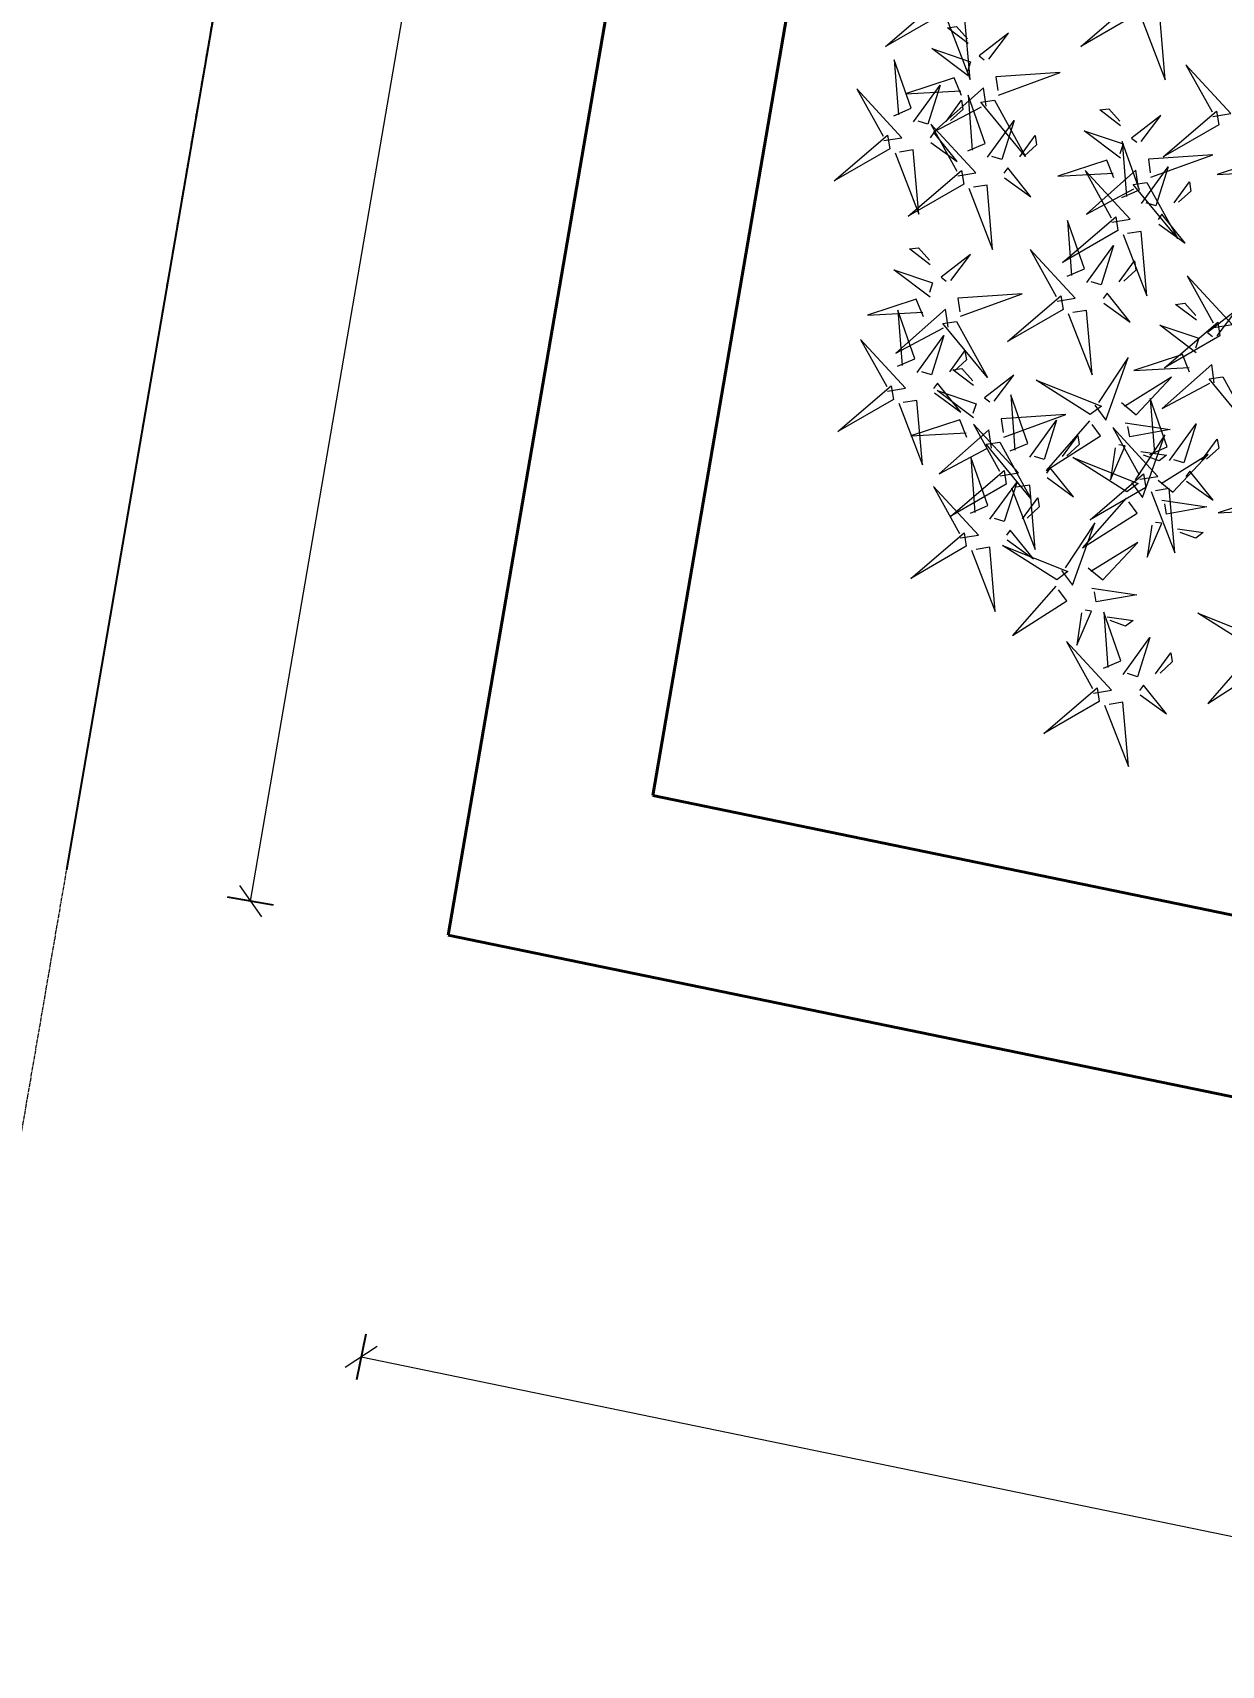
# Model space of a CAD drawing. Header units: millimetres. Extents: x 19543921 to 20171754, y -3528062 to -3222959.
# Drawn here: x 19579113 to 19580648, y -3300217 to -3298107 of the extents above; entities that cross this region are included whole.
import ezdxf

# ---------------------------------------------------------------- set-up
doc = ezdxf.new("R2010")
doc.units = ezdxf.units.MM
doc.header["$MEASUREMENT"] = 0
doc.header["$PDMODE"] = 35
doc.linetypes.add('CENTER2', pattern=[28.575, 19.05, -3.175, 3.175, -3.175])
doc.layers.get('Defpoints').update_dxf_attribs({"color": 169})
for name, color, linetype, lineweight in [('CENTER LINE', 40, 'CENTER2', 15), ('Dimension', 4, 'Continuous', 9), ('PLANTS', 3, 'Continuous', 13), ('site', 96, 'Continuous', 40)]:
    doc.layers.add(name, color=color, linetype=linetype, lineweight=lineweight)
doc.styles.add('ordinary', font='arial.ttf')
doc.dimstyles.new('Copy of outer dimension', dxfattribs={"dimtxt": 65, "dimasz": 35, "dimexe": 30, "dimexo": 150, "dimgap": 50, "dimtad": 1, "dimdec": 0, "dimrnd": 5, "dimzin": 12, "dimdsep": 46, "dimtxsty": 'ordinary', "dimblk1": 'OBLIQUE', "dimblk2": 'OBLIQUE', "dimsah": 1, "dimcen": 0.09, "dimclrd": 256, "dimclre": 256, "dimclrt": 256, "dimadec": 0, "dimazin": 3, "dimtfac": 1, "dimtdec": 0, "dimtix": 1, "dimtmove": 1, "dimatfit": 2, "dimldrblk": 'leaderarrow', "dimfxl": 30, "dimfxlon": 1, "dimtolj": 1, "dimtzin": 12, "dimlwd": -1, "dimarcsym": 0})

# ---------------------------------------------------------------- blocks, each defined once
blk = doc.blocks.new('_OBLIQUE')
at = {"color": 0, "linetype": 'ByBlock'}
blk.add_line((-0.5, -0.5), (0.5, 0.5), dxfattribs=at)
blk = doc.blocks.new('*D132')
at = {"layer": 'Defpoints', "color": 0, "linetype": 'Continuous', "ltscale": 1000, "transparency": 16777216}
for p in [(19581156.8, -3288962.8), (19581412.1, -3289006.6), (19579649.4, -3299272.9)]:
    blk.add_point(p, dxfattribs=at)
at = {"layer": 'Dimension', "ltscale": 1000, "transparency": 16777216}
blk.add_line((19579394, -3299229.1), (19581156.8, -3288962.8), dxfattribs=at)
at = {"layer": 'Dimension', "linetype": 'Continuous', "lineweight": -2, "ltscale": 1000, "transparency": 16777216}
for p, q in [((19581186.3, -3288967.8), (19581127.2, -3288957.7)), ((19579423.6, -3299234.2), (19579364.4, -3299224))]:
    blk.add_line(p, q, dxfattribs=at)
at = {"layer": 'Dimension', "linetype": 'Continuous', "ltscale": 1000, "transparency": 16777216, "xscale": 35, "yscale": 35, "zscale": 35}
for p, rotation in [((19581156.8, -3288962.8), 80.25719835706835), ((19579394, -3299229.1), 260.2571983570684)]:
    blk.add_blockref('_OBLIQUE', p, dxfattribs=dict(at, rotation=rotation))
at = {"layer": 'Dimension', "linetype": 'Continuous', "ltscale": 1000, "transparency": 16777216, "insert": (19580193.4, -3294081.8), "char_height": 65, "attachment_point": 5, "rotation": 80.2572, "style": 'ordinary'}
blk.add_mtext('\\A1;10415', dxfattribs=at)
blk = doc.blocks.new('leaderarrow')
at = {"linetype": 'Continuous'}
blk.add_line((0, 0), (-1, 0), dxfattribs=at)
at = {"linetype": 'Continuous', "const_width": 0.177}
blk.add_lwpolyline([(-0.5, 0.5), (0, 0), (-0.5, -0.5)], dxfattribs=at)
blk = doc.blocks.new('*D118')
at = {"layer": 'Defpoints', "color": 0, "linetype": 'Continuous', "ltscale": 1000, "transparency": 16777216}
for p in [(19579649.4, -3299272.9), (19597454.1, -3302941.2), (19597341.8, -3303486.3)]:
    blk.add_point(p, dxfattribs=at)
at = {"layer": 'Dimension', "linetype": 'Continuous', "lineweight": -2, "ltscale": 1000, "transparency": 16777216}
for p, q in [((19579543.1, -3299788.6), (19579531, -3299847.4)), ((19597347.8, -3303456.9), (19597335.7, -3303515.7))]:
    blk.add_line(p, q, dxfattribs=at)
at = {"layer": 'Dimension', "ltscale": 1000, "transparency": 16777216}
blk.add_line((19579537.1, -3299818), (19597341.8, -3303486.3), dxfattribs=at)
at = {"layer": 'Dimension', "linetype": 'Continuous', "ltscale": 1000, "transparency": 16777216, "xscale": 35, "yscale": 35, "zscale": 35}
for p, rotation in [((19579537.1, -3299818), 168.3581953210352), ((19597341.8, -3303486.3), 348.3581953210352)]:
    blk.add_blockref('_OBLIQUE', p, dxfattribs=dict(at, rotation=rotation))
at = {"layer": 'Dimension', "linetype": 'Continuous', "ltscale": 1000, "transparency": 16777216, "insert": (19588456.2, -3301570.7), "char_height": 65, "attachment_point": 5, "rotation": 348.3582, "style": 'ordinary'}
blk.add_mtext('\\A1;18180', dxfattribs=at)
blk = doc.blocks.new('bamboo')
at = {"layer": 'PLANTS'}
for points in [[(103.7, 1424.7), (54.4, 1572.3), (77.9, 1403.4), (103.7, 1424.7)], [(-387.8, 1356.5), (-437.1, 1504.1), (-413.6, 1335.2), (-387.8, 1356.5)], [(119.4, 1423.2), (261.4, 1496.7), (147.9, 1388.7), (126.6, 1414.5)], [(-372, 1355), (-230.1, 1428.5), (-343.6, 1320.5), (-364.9, 1346.4)], [(-160.7, 1284.9), (-160, 1444.8), (-116.9, 1294.1), (-149.7, 1287.2)], [(79.4, 1419.1), (107.8, 1384.6), (-52.4, 1368.4), (70.8, 1412)], [(-412.1, 1350.9), (-383.7, 1316.4), (-543.9, 1300.2), (-420.7, 1343.8)], [(-70.9, 1292.4), (-27.7, 1358.5), (-55.4, 1272.9), (-68.6, 1281.5)], [(57.7, 1357.7), (77.5, 1316.1), (-31.5, 1255.3), (64.8, 1349.1)], [(-415.1, 1179.2), (-464.4, 1326.8), (-440.9, 1157.9), (-415.1, 1179.2)], [(103.3, 1337.4), (92.8, 1227.4), (133.3, 1318.7), (110.4, 1328.8)], [(167.7, 1347.1), (246.3, 1339.5), (157.6, 1324.2), (159.1, 1340)], [(-740.7, 1205), (-598.8, 1278.5), (-712.2, 1170.5), (-733.6, 1196.4)], [(-433.8, 1289.5), (-414, 1248), (-523, 1187.1), (-426.7, 1280.9)], [(-388.2, 1269.3), (-398.7, 1159.2), (-358.2, 1250.5), (-381.1, 1260.6)], [(-323.8, 1278.9), (-245.2, 1271.3), (-333.9, 1256.1), (-332.4, 1271.8)], [(-169.3, 1271.7), (-323, 1296.4), (-162.4, 1238.9), (-169.3, 1271.7)], [(161.7, 1284.2), (155.7, 1221.3), (172.9, 1235.5), (168.8, 1275.6)], [(-561.9, 1157.8), (-603.1, 1137.1), (-666.2, 1244.8), (-570.4, 1150.5)], [(-500.1, 1137.3), (-534, 1108.2), (-553.5, 1268), (-507.4, 1145.8)], [(-399.4, 1177.7), (-257.4, 1251.3), (-370.9, 1143.2), (-392.2, 1169.1)], [(-175.7, 1247.6), (-131.9, 1256.8), (-191.9, 1107.3), (-173.4, 1236.6)], [(-92.2, 1230.9), (0.4, 1170.5), (-61.7, 1248.7), (-81.3, 1233.2)], [(-18, 1257.9), (35, 1223.4), (30.4, 1245.3), (-7, 1260.2)], [(303.5, 1094), (304.2, 1253.9), (347.3, 1103.2), (314.4, 1096.3)], [(-329.8, 1216), (-335.8, 1153.1), (-318.6, 1167.3), (-322.7, 1207.4)], [(-131.4, 1199.8), (-85.3, 1198.1), (-81.9, 1073.4), (-120.4, 1202.1)], [(-439.4, 1173.7), (-411, 1139.2), (-571.2, 1122.9), (-448, 1166.6)], [(-494, 1113.1), (-347.5, 1165.5), (-515.9, 1138.5), (-494, 1113.1)], [(-174.3, 1012.2), (-173.7, 1172.1), (-130.6, 1021.4), (-163.4, 1014.5)], [(-802.5, 1139.6), (-782.6, 1098), (-891.6, 1037.1), (-795.3, 1130.9)], [(-773.2, 987.3), (-807.1, 958.2), (-826.6, 1118), (-780.4, 995.8)], [(-756.8, 1119.3), (-767.3, 1009.2), (-726.8, 1100.5), (-749.7, 1110.6)], [(-692.4, 1128.9), (-613.8, 1121.3), (-702.5, 1106.1), (-701, 1121.8)], [(-581.3, 1111.7), (-691.5, 1120), (-599.4, 1081.4), (-589.8, 1104.4)], [(-461.1, 1112.3), (-441.3, 1070.7), (-550.3, 1009.8), (-454, 1103.7)], [(-495.2, 1097.3), (-418.8, 957), (-529.1, 1068.2), (-503.7, 1090.1)], [(-415.5, 1092), (-426, 981.9), (-385.5, 1073.2), (-408.4, 1083.4)], [(-365.5, 930.4), (-364.8, 1090.2), (-321.7, 939.6), (-354.5, 932.7)], [(-351.1, 1101.6), (-272.5, 1094), (-361.2, 1078.8), (-359.7, 1094.5)], [(-155.7, 961.1), (-205, 1108.7), (-181.5, 939.8), (-155.7, 961.1)], [(-84.5, 1019.7), (-41.3, 1085.8), (-69, 1000.1), (-82.2, 1008.8)], [(294.9, 1080.8), (141.2, 1105.5), (301.8, 1048), (294.9, 1080.8)], [(-698.4, 1066), (-704.4, 1003.1), (-687.2, 1017.3), (-691.3, 1057.4)], [(-633.3, 1052.3), (-696.3, 1057), (-681.8, 1040.1), (-641.8, 1045)], [(-570.3, 1047.5), (-576.3, 968.8), (-593.4, 1057.2), (-577.6, 1056)], [(-357.1, 1038.7), (-363.1, 975.8), (-345.9, 990), (-350, 1030.1)], [(-140, 959.5), (2, 1033.1), (-111.5, 925), (-132.8, 950.9)], [(-183, 999), (-336.7, 1023.7), (-176.1, 966.2), (-183, 999)], [(-275.7, 937.9), (-232.5, 1004), (-260.1, 918.3), (-273.4, 927)], [(-854.3, 961.7), (-964.6, 970), (-872.5, 931.4), (-862.8, 954.4)], [(-180, 955.5), (-151.6, 921), (-311.8, 904.8), (-188.6, 948.4)], [(-189.3, 974.8), (-145.6, 984), (-205.5, 834.6), (-187, 963.9)], [(-105.9, 958.2), (-13.2, 897.8), (-75.4, 976), (-94.9, 960.5)], [(-31.6, 985.2), (21.3, 950.7), (16.7, 972.5), (-20.7, 987.5)], [(-768.3, 947.3), (-691.9, 807), (-802.2, 918.2), (-776.8, 940.1)], [(-592.6, 770.2), (-641.9, 917.8), (-618.4, 748.9), (-592.6, 770.2)], [(-374.1, 917.2), (-527.8, 941.9), (-367.2, 884.4), (-374.1, 917.2)], [(-145, 927.1), (-99, 925.4), (-95.6, 800.6), (-134.1, 929.4)], [(-843.4, 897.5), (-849.4, 818.8), (-866.4, 907.2), (-850.7, 906)], [(-380.5, 893), (-336.7, 902.2), (-396.6, 752.7), (-378.2, 882.1)], [(-297, 876.4), (-204.4, 816), (-266.5, 894.2), (-286.1, 878.7)], [(-201.7, 894.1), (-181.9, 852.5), (-290.9, 791.6), (-194.6, 885.5)], [(-222.7, 903.4), (-169.8, 868.9), (-174.4, 890.7), (-211.8, 905.7)], [(-156.1, 873.8), (-166.6, 763.7), (-126.1, 855), (-149, 865.2)], [(-91.7, 883.5), (-13.1, 875.8), (-101.8, 860.6), (-100.3, 876.4)], [(120.7, 803.3), (79.5, 782.6), (16.5, 890.3), (112.2, 796)], [(-576.8, 768.6), (-434.9, 842.2), (-548.4, 734.1), (-569.7, 760)], [(-336.2, 845.3), (-290.1, 843.6), (-286.7, 718.8), (-325.2, 847.6)], [(-97.7, 820.6), (-103.7, 757.7), (-86.5, 771.9), (-90.6, 811.9)], [(-959.1, 700.5), (-817.2, 774), (-930.7, 666), (-952, 691.8)], [(-616.9, 764.6), (-588.5, 730.1), (-748.7, 713.9), (-625.5, 757.5)], [(-261.6, 680.5), (-302.7, 659.9), (-365.8, 767.6), (-270, 673.2)], [(-199.8, 660.1), (-233.7, 630.9), (-253.2, 790.8), (-207, 668.5)], [(-638.6, 703.2), (-618.8, 661.6), (-727.8, 600.7), (-631.5, 694.6)], [(-593, 682.9), (-603.5, 572.8), (-563, 664.1), (-585.9, 674.3)], [(-528.6, 692.6), (-450, 684.9), (-538.7, 669.7), (-537.2, 685.5)], [(-264.9, 565.6), (-314.3, 713.2), (-290.7, 544.3), (-264.9, 565.6)], [(-193.7, 635.8), (-47.1, 688.2), (-215.5, 661.2), (-193.7, 635.8)], [(-280.9, 634.5), (-391.2, 642.7), (-299.1, 604.1), (-289.4, 627.2)], [(-910.8, 624.4), (-832.2, 616.8), (-921, 601.5), (-919.5, 617.3)], [(-534.6, 629.7), (-540.6, 566.8), (-523.4, 581), (-527.5, 621)], [(-289.2, 560), (-260.8, 525.6), (-421, 509.3), (-297.8, 552.9)], [(-333, 575), (-396, 579.7), (-381.4, 562.8), (-341.5, 567.7)], [(-270, 570.3), (-276, 491.5), (-293, 579.9), (-277.2, 578.7)], [(-712.1, 448.7), (-753.3, 428.1), (-816.4, 535.7), (-720.6, 441.4)], [(-731.5, 402.7), (-841.7, 410.9), (-749.6, 372.3), (-739.9, 395.4)], [(-783.5, 343.2), (-846.5, 347.9), (-832, 331), (-792, 335.9)], [(-720.5, 338.5), (-726.5, 259.7), (-743.5, 348.1), (-727.8, 346.9)], [(-606.2, 183.8), (-655.6, 331.4), (-632, 162.5), (-606.2, 183.8)], [(-425.4, 189.6), (-466.6, 169), (-529.7, 276.7), (-433.9, 182.4)], [(-630.5, 178.2), (-602.1, 143.7), (-762.3, 127.5), (-639.2, 171.1)]]:
    blk.add_lwpolyline(points, dxfattribs=at)
at = {"layer": 'PLANTS', "color": 78}
for points in [[(-756.4, 1206.5), (-805.8, 1354.1), (-782.2, 1185.2), (-756.4, 1206.5)], [(-780.7, 1200.9), (-752.3, 1166.4), (-912.5, 1150.2), (-789.3, 1193.8)], [(-835, 1007.8), (-876.2, 987.1), (-939.2, 1094.8), (-843.4, 1000.5)], [(-767.1, 963.1), (-620.5, 1015.5), (-788.9, 988.5), (-767.1, 963.1)], [(-1166, 756.5), (-1215.3, 904.1), (-1191.8, 735.2), (-1166, 756.5)], [(-906.4, 902.3), (-969.4, 907), (-954.8, 890.1), (-914.9, 895)], [(-974.8, 702), (-1024.2, 849.6), (-1000.7, 680.7), (-974.8, 702)], [(-1150.2, 755), (-1008.3, 828.6), (-1121.8, 720.5), (-1143.1, 746.4)], [(-1190.3, 750.9), (-1161.9, 716.5), (-1322.1, 700.2), (-1198.9, 743.8)], [(-1212, 689.6), (-1192.2, 648), (-1301.2, 587.1), (-1204.9, 680.9)], [(-999.2, 696.4), (-970.7, 661.9), (-1131, 645.7), (-1007.8, 689.3)], [(-1102, 678.9), (-1023.4, 671.3), (-1112.1, 656.1), (-1110.6, 671.8)], [(-619.9, 538.4), (-669.2, 686), (-645.7, 517), (-619.9, 538.4)], [(-1166.4, 669.3), (-1176.9, 559.2), (-1136.4, 650.5), (-1159.3, 660.7)], [(-1059.9, 523.7), (-1093.8, 494.6), (-1113.3, 654.4), (-1067.1, 532.2)], [(-1020.9, 635), (-1001.1, 593.4), (-1110, 532.6), (-1013.8, 626.4)], [(-1121.7, 544.2), (-1162.9, 523.5), (-1225.9, 631.2), (-1130.2, 536.9)], [(-1108, 616), (-1114, 553.1), (-1096.8, 567.3), (-1100.9, 607.4)], [(-975.2, 614.7), (-985.8, 504.7), (-945.3, 596), (-968.1, 606.1)], [(-604.1, 536.8), (-462.2, 610.4), (-575.7, 502.3), (-597, 528.2)], [(-1288.8, 429.3), (-1338.2, 576.9), (-1314.7, 408), (-1288.8, 429.3)], [(-916.9, 561.5), (-922.9, 498.6), (-905.6, 512.8), (-909.7, 552.9)], [(-650.3, 428.2), (-684.2, 399.1), (-703.7, 559), (-657.6, 436.7)], [(-1053.8, 499.5), (-907.2, 551.9), (-1075.6, 524.9), (-1053.8, 499.5)], [(-644.2, 532.8), (-615.8, 498.3), (-776, 482), (-652.8, 525.7)], [(-1273.1, 427.7), (-1131.2, 501.3), (-1244.7, 393.3), (-1266, 419.1)], [(-1141, 498.1), (-1251.3, 506.4), (-1159.2, 467.8), (-1149.5, 490.8)], [(-1055, 483.7), (-978.6, 343.4), (-1088.9, 454.6), (-1063.5, 476.4)], [(-1193.1, 438.6), (-1256.1, 443.4), (-1241.5, 426.4), (-1201.6, 431.4)], [(-1130.1, 433.9), (-1136.1, 355.2), (-1153.1, 443.6), (-1137.4, 442.4)], [(-665.9, 471.4), (-646.1, 429.8), (-755.1, 368.9), (-658.8, 462.8)], [(-644.2, 404), (-497.6, 456.4), (-666, 429.4), (-644.2, 404)], [(-620.3, 451.1), (-630.8, 341), (-590.3, 432.3), (-613.2, 442.5)], [(-555.9, 460.7), (-477.3, 453.1), (-566, 437.9), (-564.5, 453.6)], [(-561.9, 397.8), (-567.9, 334.9), (-550.7, 349.1), (-554.8, 389.2)], [(-645.4, 388.3), (-569, 247.9), (-679.3, 359.1), (-653.9, 381)], [(-933.9, 115.6), (-983.2, 263.3), (-959.7, 94.3), (-933.9, 115.6)], [(-918.2, 114.1), (-776.2, 187.7), (-889.7, 79.6), (-911, 105.5)]]:
    blk.add_lwpolyline(points, dxfattribs=at)

msp = doc.modelspace()

# ---------------------------------------------------------------- linework, layer by layer
at = {"layer": 'CENTER LINE', "ltscale": 0.25}
msp.add_lwpolyline([(19578651.4, -3302130.3), (19580917.9, -3288930.1), (19581844.4, -3282209.4), (19584465, -3270740), (19585510.1, -3265047), (19585882.8, -3263409.8), (19587089.9, -3261546.5)], dxfattribs=at)
at = {"layer": 'Defpoints', "linetype": 'Continuous', "ltscale": 1000}
msp.add_lwpolyline([(19579156.6, -3299188.1), (19580897.5, -3289070), (19581844.4, -3282209.3), (19584465, -3270740), (19585782.1, -3263565.2), (19587284.7, -3261245.8), (19588812.7, -3258242), (19589789.1, -3254528.3), (19589789.1, -3254528.3)], dxfattribs=at)
at = {"layer": 'site', "ltscale": 7}
msp.add_line((19579649.4, -3299272.9), (19581412.1, -3289006.6), dxfattribs=at)
at = {"layer": 'site', "color": 241, "ltscale": 7, "true_color": 0xf7abae}
for q in [(19581638.8, -3289045.5), (19596924.1, -3302597.2)]:
    msp.add_line((19579913.7, -3299092.6), q, dxfattribs=at)
at = {"layer": 'site', "ltscale": 7}
msp.add_lwpolyline([(19579649.4, -3299272.9), (19597454.1, -3302941.2)], dxfattribs=at)

# ---------------------------------------------------------------- block references
at = {"layer": 'PLANTS', "linetype": 'Continuous', "extrusion": (0, 0, -1), "xscale": 0.5321458531331732, "yscale": 0.5321458531331732, "zscale": 0.5321458531331732, "rotation": 221.4765052932993}
msp.add_blockref('bamboo', (-19580951.5, -3298366.3), dxfattribs=at)

# ---------------------------------------------------------------- dimensions: what is measured, and where the dimension line sits
at = {"layer": 'Dimension', "color": 0, "linetype": 'Continuous', "ltscale": 1000}
for p2, distance, picture, middle in [((19581412.1, -3289006.6), 259.1, '*D132', (19580193.4, -3294081.8)), ((19597454.1, -3302941.2), -556.5, '*D118', (19588456.2, -3301570.7))]:
    dim = msp.add_aligned_dim(p1=(19579649.4, -3299272.9), p2=p2, distance=distance, dimstyle='Copy of outer dimension', dxfattribs=at)
    dim.commit()
    dim.dimension.update_dxf_attribs({"geometry": picture, "text_midpoint": middle})

doc.saveas('drawing.dxf')
